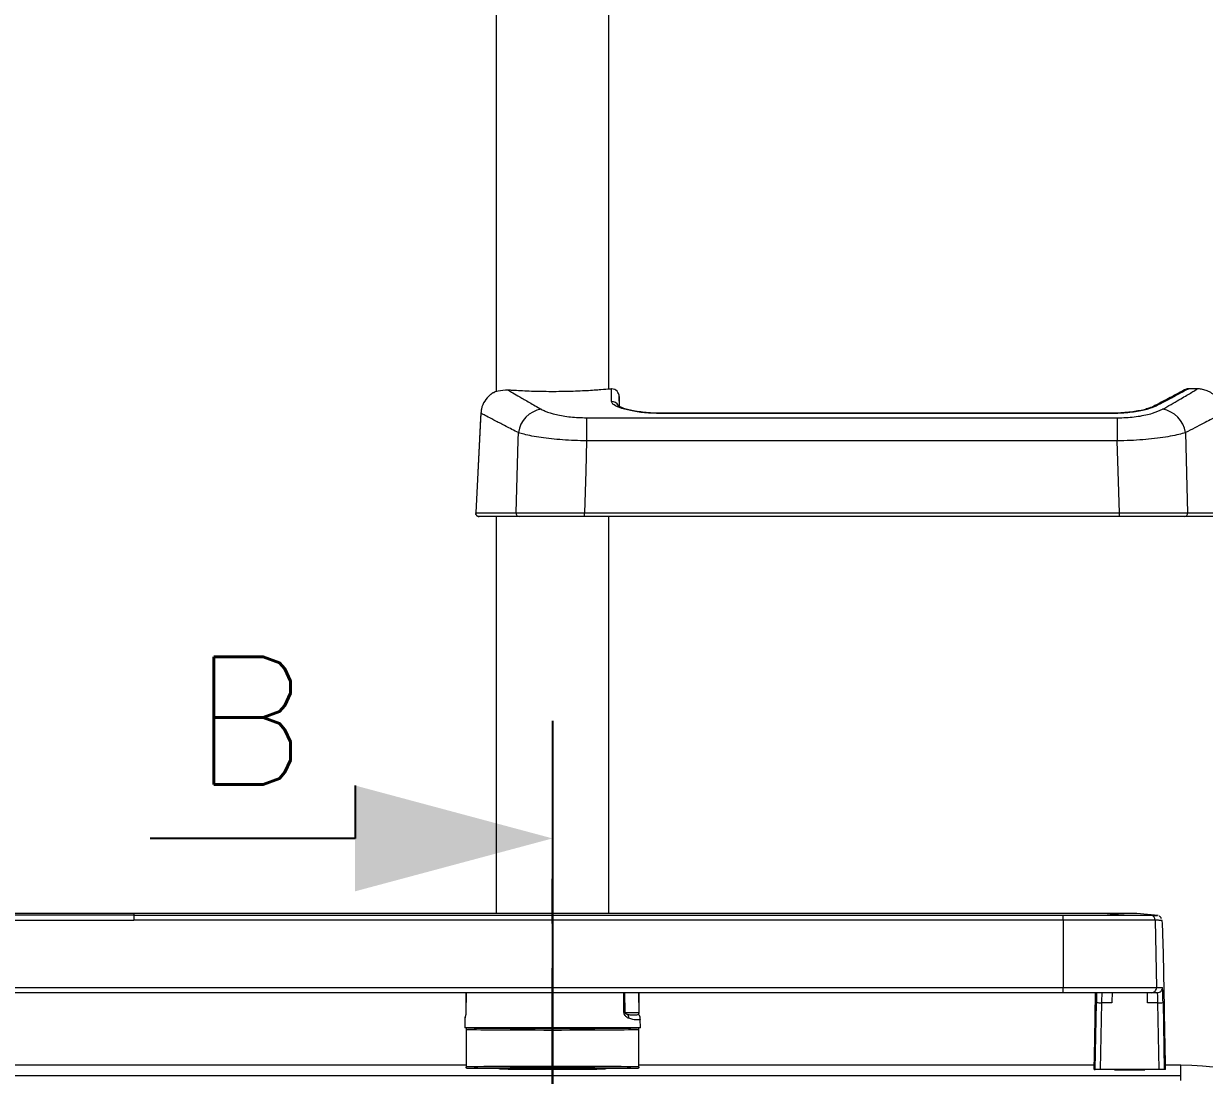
# Model space of a CAD drawing. Extents: x 3627 to 4221, y 1255 to 1675.
# Drawn here: x 3796.47 to 3842.7, y 1395.96 to 1437.13 of the extents above; entities that cross this region are included whole.
import ezdxf

# ---------------------------------------------------------------- set-up
doc = ezdxf.new("R2010")
doc.units = 0
doc.header["$LTSCALE"] = 7
doc.header["$MEASUREMENT"] = 0
doc.linetypes.add('CENTER', pattern=[2, 1.25, -0.25, 0.25, -0.25])
doc.linetypes.add('PHANTOM', pattern=[2.5, 1.25, -0.25, 0.25, -0.25, 0.25, -0.25])
doc.layers.get('0').update_dxf_attribs({"color": 2, "linetype": 'CONTINUOUS'})
for name, color, linetype in [('D', 2, 'CONTINUOUS'), ('DWG', 7, 'CONTINUOUS'), ('TXT', 4, 'CONTINUOUS')]:
    doc.layers.add(name, color=color, linetype=linetype)
doc.styles.add('GHS', font='romans', dxfattribs={"bigfont": 'ghs'})
doc.dimstyles.new('STANDARD$7', dxfattribs={"dimtxt": 3.5, "dimasz": 3, "dimexe": 1, "dimexo": 1, "dimgap": 1, "dimtad": 1, "dimdec": 4, "dimzin": 0, "dimdsep": 46, "dimtxsty": 'GHS', "dimcen": 1, "dimclrd": 256, "dimclre": 256, "dimclrt": 2, "dimadec": 4, "dimazin": 0, "dimtfac": 1, "dimtdec": 4, "dimtmove": 2, "dimatfit": 2, "dimfxl": 0, "dimtolj": 1, "dimtzin": 0, "dimlwd": -1, "dimlwe": -1, "dimarcsym": 0})

msp = doc.modelspace()

# ---------------------------------------------------------------- linework, layer by layer
at = {"color": 7, "linetype": 'Continuous', "lineweight": 15}
for p, q in [((3814.981, 1512.929), (3814.981, 1422.723)), ((3819.381, 1422.821), (3819.381, 1512.919)), ((3819.806, 1422.136), (3819.791, 1422.555)), ((3842.422, 1422.832), (3842.061, 1422.832)), ((3814.377, 1421.881), (3814.377, 1421.881)), ((3818.518, 1421.701), (3818.518, 1420.799)), ((3818.518, 1421.701), (3839.285, 1421.701)), ((3839.086, 1421.881), (3821.407, 1421.881)), ((3839.086, 1421.87), (3821.407, 1421.87)), ((3839.086, 1421.881), (3839.086, 1421.881)), ((3839.285, 1421.701), (3839.285, 1420.799)), ((3839.285, 1420.799), (3818.518, 1420.799)), ((3814.173, 1417.979), (3814.172, 1417.972)), ((3814.172, 1417.972), (3814.173, 1417.979)), ((3814.173, 1417.979), (3814.173, 1417.979)), ((3818.427, 1417.832), (3818.427, 1417.979)), ((3818.427, 1417.979), (3839.376, 1417.979)), ((3839.376, 1417.832), (3839.376, 1417.979)), ((3814.981, 1417.832), (3814.981, 1402.299)), ((3839.376, 1417.832), (3818.427, 1417.832)), ((3819.381, 1402.299), (3819.381, 1417.832)), ((3840.616, 1402.229), (3840.624, 1402.229)), ((3837.181, 1402.035), (3837.181, 1399.402)), ((3840.783, 1402.035), (3840.829, 1399.402)), ((3764.383, 1399.402), (3837.181, 1399.402)), ((3837.181, 1399.199), (3764.383, 1399.199)), ((3813.793, 1399.199), (3813.786, 1398.428)), ((3820.577, 1398.428), (3820.57, 1399.199)), ((3837.181, 1399.402), (3840.829, 1399.402)), ((3837.181, 1399.199), (3837.181, 1399.402)), ((3840.629, 1399.199), (3837.181, 1399.199)), ((3840.863, 1399.199), (3840.629, 1399.199)), ((3840.829, 1399.402), (3841.063, 1399.402)), ((3838.43, 1396.199), (3838.477, 1398.813)), ((3838.677, 1398.806), (3838.63, 1396.199)), ((3839.08, 1398.806), (3838.677, 1398.806)), ((3840.885, 1398.806), (3840.482, 1398.806)), ((3840.932, 1396.199), (3840.885, 1398.806)), ((3841.085, 1398.813), (3841.132, 1396.199)), ((3813.745, 1398.17), (3813.742, 1397.829)), ((3820.01, 1398.428), (3820.571, 1398.428)), ((3820.621, 1397.829), (3820.618, 1398.17)), ((3820.621, 1397.829), (3813.742, 1397.829)), ((3813.801, 1397.769), (3813.801, 1396.289)), ((3814.494, 1397.826), (3814.491, 1397.829)), ((3814.494, 1397.826), (3814.494, 1397.829)), ((3819.871, 1397.829), (3819.869, 1397.826)), ((3819.869, 1397.829), (3819.869, 1397.826)), ((3820.561, 1396.289), (3820.561, 1397.769)), ((3813.801, 1396.36), (3763.184, 1396.36)), ((3815.291, 1396.229), (3813.861, 1396.229)), ((3815.291, 1396.229), (3815.299, 1396.237)), ((3815.291, 1396.229), (3815.291, 1396.217)), ((3815.299, 1396.216), (3815.299, 1396.237)), ((3819.063, 1396.237), (3819.071, 1396.229)), ((3819.063, 1396.237), (3819.063, 1396.216)), ((3820.501, 1396.229), (3819.071, 1396.229)), ((3819.071, 1396.217), (3819.071, 1396.229)), ((3838.38, 1396.36), (3820.561, 1396.36)), ((3838.386, 1396.199), (3838.43, 1396.199)), ((3838.63, 1396.199), (3838.43, 1396.199)), ((3840.932, 1396.199), (3838.63, 1396.199)), ((3839.382, 1396.199), (3839.382, 1396.181)), ((3841.132, 1396.199), (3840.932, 1396.199)), ((3841.176, 1396.199), (3841.132, 1396.199)), ((3841.781, 1396.36), (3841.181, 1396.36)), ((3841.781, 1395.964), (3841.781, 1396.36)), ((3759.783, 1395.964), (3841.781, 1395.964)), ((3841.781, 1395.764), (3841.781, 1395.964))]:
    msp.add_line(p, q, dxfattribs=at)
at = {"color": 8, "linetype": 'Continuous', "lineweight": 15}
for p, q in [((3821.407, 1421.87), (3821.407, 1421.881)), ((3839.086, 1421.87), (3839.086, 1421.881)), ((3813.795, 1399.199), (3813.789, 1398.428)), ((3820.004, 1399.199), (3820.01, 1398.428)), ((3820.571, 1398.428), (3820.564, 1399.199))]:
    msp.add_line(p, q, dxfattribs=at)
at = {"color": 1, "linetype": 'CENTER', "lineweight": 30}
msp.add_line((3817.181, 1391.404), (3817.181, 1405.239), dxfattribs=at)
at = {"color": 7, "linetype": 'Continuous', "lineweight": 15, "flags": 128}
for points in [[(3814.853, 1422.678), (3814.876, 1422.689), (3814.892, 1422.692)], [(3814.377, 1421.881), (3814.337, 1421.121), (3814.173, 1417.979)], [(3814.377, 1421.881), (3814.337, 1421.121), (3814.173, 1417.979)], [(3814.377, 1421.881), (3814.367, 1421.682), (3814.325, 1420.883), (3814.173, 1417.979)], [(3815.754, 1417.979), (3815.836, 1420.825), (3815.844, 1421.12)], [(3818.518, 1420.799), (3818.48, 1419.608), (3818.427, 1417.979)], [(3839.376, 1417.979), (3839.323, 1419.608), (3839.285, 1420.799)], [(3841.959, 1421.12), (3842.019, 1419.005), (3842.049, 1417.979)], [(3800.782, 1402.229), (3800.382, 1402.229), (3798.782, 1402.229), (3792.382, 1402.23), (3764.383, 1402.229)], [(3800.782, 1402.229), (3801.182, 1402.229), (3802.782, 1402.229), (3809.182, 1402.23), (3837.181, 1402.229)], [(3837.181, 1402.035), (3837.181, 1402.07), (3837.181, 1402.103), (3837.181, 1402.134), (3837.181, 1402.162), (3837.181, 1402.186), (3837.181, 1402.206), (3837.181, 1402.22), (3837.181, 1402.229)], [(3840.624, 1402.229), (3840.735, 1402.227), (3840.865, 1402.224)], [(3764.383, 1402.035), (3774.083, 1402.036), (3800.782, 1402.036)], [(3837.181, 1402.035), (3827.481, 1402.036), (3800.782, 1402.036)], [(3838.431, 1399.199), (3838.398, 1397.37), (3838.378, 1396.199)], [(3813.755, 1398.242), (3813.752, 1398.221), (3813.75, 1398.199)]]:
    msp.add_lwpolyline(points, dxfattribs=at)
at = {"color": 8, "linetype": 'Continuous', "lineweight": 15, "flags": 128}
msp.add_lwpolyline([(3819.979, 1398.428), (3819.975, 1398.828), (3819.972, 1399.199)], dxfattribs=at)
at = {"color": 7, "linetype": 'Continuous', "lineweight": 15}
for centre, radius, start, end in [((3819.492, 1422.532), 0.3, 0.012, 87.8483), ((3842.071, 1422.532), 0.3, 91.8332, 118.7624), ((3816.907, 1420.977), 1.072, 98.9953, 172.3307), ((3840.896, 1420.977), 1.072, 7.6694, 81.0045), ((3815.887, 1417.966), 0.134, 174.1719, 266.3344), ((3841.915, 1417.966), 0.134, 273.666, 5.8283), ((3840.583, 1402.032), 0.2, 0.9959, 80.4624), ((3840.629, 1399.399), 0.2, 270.0057, 1.005), ((3840.863, 1399.399), 0.2, 270.0059, 1.0053), ((3838.681, 1401.807), 3.001, 266.0901, 269.9101), ((3840.881, 1401.806), 3.001, 270.0896, 273.9102), ((3813.79, 1398.636), 0.208, 268.9252, 269.5903), ((3819.995, 1394.812), 3.616, 89.7485, 90.2515), ((3819.985, 1398.224), 0.182, 352.0067, 44.2355), ((3820.573, 1398.636), 0.209, 270.4105, 271.074), ((3820.423, 1398.2), 0.189, 5.6891, 13.6338), ((3841.781, 1385.36), 11, 20.7537, 90)]:
    msp.add_arc(centre, radius, start, end, dxfattribs=at)
at = {"color": 8, "linetype": 'Continuous', "lineweight": 15}
for centre, radius, start, end in [((3819.493, 1422.037), 0.3, 27.5233, 90.2623), ((3840.795, 1421.92), 0.243, 83.7149, 118.0749), ((3820.421, 1398.199), 0.191, 13.731, 52.9973), ((3820.577, 1397.898), 0.53, 90.0467, 90.6246)]:
    msp.add_arc(centre, radius, start, end, dxfattribs=at)
at = {"color": 7, "linetype": 'Continuous', "lineweight": 15}
for centre, major_axis, ratio, start_param, end_param in [((3838.488, 1398.802), (0.01, 0.6), 0.019622, 0.849189, 1.553686), ((3838.688, 1398.799), (0.01, 0.4), 0.029422, 0.000771, 1.554114), ((3839.088, 1398.799), (0.007, 0.4), 0.019622, 0.000343, 1.553686), ((3840.474, 1398.799), (-0.007, 0.4), 0.019622, 4.7295, 6.282843), ((3840.874, 1398.799), (-0.01, 0.4), 0.029324, 4.729074, 6.282417), ((3841.074, 1398.802), (-0.01, 0.6), 0.019557, 4.729501, 6.282844), ((3817.181, 1397.769), (3.38, 0), 0.008572, 3.141593, 6.283185), ((3817.181, 1397.829), (3.32, 0), 0.008727, 3.141435, 6.283343), ((3817.181, 1397.829), (2.7, 0), 0.008727, 3.236852, 6.187926), ((3817.181, 1396.289), (3.38, 0), 0.008572, 0, 3.141593), ((3817.181, 1396.229), (3.32, 0), 0.008727, 6.283028, 9.424936), ((3817.181, 1396.229), (2.1, 0), 0.013091, 3.141593, 4.712389), ((3817.181, 1396.229), (2.1, 0), 0.008727, 0.459832, 2.681761), ((3817.181, 1396.229), (2.1, 0), 0.013091, 4.712389, 6.283185), ((3839.781, 1396.187), (0.597, 0), 0.013091, 2.304409, 4.712389), ((3839.781, 1396.187), (0.597, 0), 0.013091, 4.712389, 6.944651)]:
    msp.add_ellipse(centre, major_axis=major_axis, ratio=ratio, start_param=start_param, end_param=end_param, dxfattribs=at)
for points, knots in [([(3814.746, 1422.605), (3814.666, 1422.526), (3814.506, 1422.367), (3814.4, 1422.1), (3814.383, 1421.935), (3814.377, 1421.881)], [0, 0, 0, 0, 0.402783, 0.805566, 1, 1, 1, 1]), ([(3814.853, 1422.678), (3814.85, 1422.677), (3814.843, 1422.673), (3814.822, 1422.66), (3814.794, 1422.642), (3814.768, 1422.623), (3814.751, 1422.61), (3814.746, 1422.605)], [0, 0, 0, 0, 0.193339, 0.391978, 0.610991, 0.869871, 1, 1, 1, 1]), ([(3815.452, 1422.783), (3815.304, 1422.775), (3815.029, 1422.76), (3814.909, 1422.704), (3814.853, 1422.678)], [0, 0, 0, 0, 0.53756, 1, 1, 1, 1]), ([(3819.492, 1422.83), (3819.47, 1422.828), (3819.403, 1422.822), (3819.105, 1422.796), (3818.542, 1422.757), (3817.821, 1422.727), (3817.028, 1422.719), (3816.256, 1422.736), (3815.739, 1422.764), (3815.506, 1422.779), (3815.452, 1422.783)], [0, 0, 0, 0, 0.072049, 0.219127, 0.366592, 0.514344, 0.661749, 0.808722, 0.955951, 1, 1, 1, 1]), ([(3815.452, 1422.783), (3815.453, 1422.782), (3815.497, 1422.756), (3815.617, 1422.684), (3815.891, 1422.522), (3816.256, 1422.309), (3816.578, 1422.127), (3816.739, 1422.036)], [0, 0, 0, 0, 0.009155, 0.252713, 0.496284, 0.748132, 1, 1, 1, 1]), ([(3819.503, 1422.832), (3819.503, 1422.832), (3819.502, 1422.832), (3819.502, 1422.832), (3819.501, 1422.832), (3819.5, 1422.831), (3819.5, 1422.832), (3819.489, 1422.831), (3819.487, 1422.83)], [0, 0, 0, 0, 0.001794, 0.015661, 0.045403, 0.144502, 0.810793, 1, 1, 1, 1]), ([(3819.499, 1422.831), (3819.499, 1422.831), (3819.499, 1422.831), (3819.494, 1422.831), (3819.489, 1422.831)], [0, 0, 0, 0, 0.121602, 1, 1, 1, 1]), ([(3819.492, 1422.83), (3819.492, 1422.83), (3819.497, 1422.831), (3819.501, 1422.832), (3819.504, 1422.832), (3819.503, 1422.832), (3819.503, 1422.832)], [0, 0, 0, 0, 0.0354533, 0.7251195, 0.9999165, 1, 1, 1, 1]), ([(3819.492, 1422.337), (3819.492, 1422.457), (3819.492, 1422.699), (3819.492, 1422.811), (3819.492, 1422.827), (3819.492, 1422.83)], [0, 0, 0, 0, 0.441306, 0.885675, 1, 1, 1, 1]), ([(3841.924, 1422.794), (3841.923, 1422.793), (3841.919, 1422.791), (3841.87, 1422.764), (3841.761, 1422.703), (3841.595, 1422.614), (3841.375, 1422.496), (3841.097, 1422.349), (3840.862, 1422.228), (3840.709, 1422.149), (3840.682, 1422.135)], [0, 0, 0, 0, 0.075918, 0.221723, 0.368067, 0.516334, 0.666038, 0.816691, 0.967724, 1, 1, 1, 1]), ([(3843.428, 1421.88), (3843.422, 1421.946), (3843.41, 1422.091), (3843.322, 1422.309), (3843.183, 1422.508), (3843.007, 1422.66), (3842.823, 1422.76), (3842.643, 1422.814), (3842.509, 1422.834), (3842.437, 1422.83), (3842.422, 1422.83)], [0, 0, 0, 0, 0.12992, 0.284681, 0.452968, 0.60214, 0.736706, 0.859231, 0.970341, 1, 1, 1, 1]), ([(3821.407, 1421.87), (3821.196, 1421.876), (3820.774, 1421.888), (3820.209, 1421.976), (3819.774, 1422.099), (3819.529, 1422.228), (3819.503, 1422.305), (3819.492, 1422.337)], [0, 0, 0, 0, 0.207195, 0.414757, 0.627145, 0.845686, 1, 1, 1, 1]), ([(3820.924, 1421.9), (3820.825, 1421.909), (3820.623, 1421.927), (3820.349, 1421.972), (3820.109, 1422.026), (3819.918, 1422.085), (3819.802, 1422.134), (3819.749, 1422.17), (3819.751, 1422.168), (3819.752, 1422.167)], [0, 0, 0, 0, 0.160148, 0.327757, 0.495689, 0.662659, 0.822404, 0.942789, 1, 1, 1, 1]), ([(3819.791, 1422.532), (3819.791, 1422.533), (3819.791, 1422.536), (3819.791, 1422.437), (3819.792, 1422.252), (3819.792, 1422.183)], [0, 0, 0, 0, 0.199152, 0.698352, 1, 1, 1, 1]), ([(3840.822, 1422.162), (3840.712, 1422.116), (3840.494, 1422.024), (3839.95, 1421.918), (3839.453, 1421.874), (3839.161, 1421.871), (3839.086, 1421.87)], [0, 0, 0, 0, 0.301502, 0.60195, 0.896903, 1, 1, 1, 1]), ([(3840.68, 1422.136), (3840.664, 1422.127), (3840.62, 1422.105), (3840.488, 1422.057), (3840.293, 1422.004), (3840.042, 1421.954), (3839.802, 1421.919), (3839.642, 1421.907), (3839.588, 1421.903)], [0, 0, 0, 0, 0.104353, 0.284002, 0.479846, 0.685438, 0.893381, 1, 1, 1, 1]), ([(3815.844, 1421.12), (3815.676, 1421.204), (3815.341, 1421.374), (3814.948, 1421.579), (3814.646, 1421.738), (3814.443, 1421.846), (3814.399, 1421.87), (3814.377, 1421.881)], [0, 0, 0, 0, 0.196865, 0.393715, 0.597293, 0.800859, 1, 1, 1, 1]), ([(3816.739, 1422.036), (3816.787, 1422.011), (3816.934, 1421.936), (3817.303, 1421.822), (3817.874, 1421.721), (3818.304, 1421.708), (3818.518, 1421.701)], [0, 0, 0, 0, 0.141745, 0.4356, 0.718907, 1, 1, 1, 1]), ([(3821.407, 1421.883), (3821.358, 1421.883), (3821.2, 1421.882), (3821.035, 1421.889), (3820.929, 1421.9), (3820.924, 1421.9)], [0, 0, 0, 0, 0.302041, 0.969509, 1, 1, 1, 1]), ([(3839.588, 1421.903), (3839.538, 1421.899), (3839.383, 1421.886), (3839.209, 1421.879), (3839.093, 1421.882), (3839.086, 1421.882)], [0, 0, 0, 0, 0.31318, 0.959779, 1, 1, 1, 1]), ([(3839.285, 1421.701), (3839.345, 1421.702), (3839.629, 1421.704), (3840.137, 1421.751), (3840.713, 1421.874), (3840.946, 1421.981), (3841.064, 1422.036)], [0, 0, 0, 0, 0.079893, 0.374809, 0.685511, 1, 1, 1, 1]), ([(3818.518, 1420.799), (3818.358, 1420.802), (3818.038, 1420.808), (3817.571, 1420.836), (3817.131, 1420.876), (3816.726, 1420.927), (3816.368, 1420.987), (3816.065, 1421.053), (3815.916, 1421.098), (3815.844, 1421.12)], [0, 0, 0, 0, 0.143541, 0.287087, 0.429786, 0.5725, 0.717475, 0.862464, 1, 1, 1, 1]), ([(3841.959, 1421.12), (3841.877, 1421.095), (3841.713, 1421.046), (3841.376, 1420.976), (3840.979, 1420.913), (3840.533, 1420.861), (3840.054, 1420.824), (3839.634, 1420.804), (3839.375, 1420.8), (3839.285, 1420.799)], [0, 0, 0, 0, 0.153813, 0.30761, 0.462965, 0.618299, 0.768461, 0.918613, 1, 1, 1, 1]), ([(3814.172, 1417.972), (3814.173, 1417.96), (3814.175, 1417.936), (3814.19, 1417.9), (3814.219, 1417.864), (3814.262, 1417.838), (3814.297, 1417.832), (3814.313, 1417.832), (3814.314, 1417.832)], [0, 0, 0, 0, 0.163977, 0.318378, 0.519218, 0.774329, 0.99516, 1, 1, 1, 1]), ([(3814.313, 1417.832), (3814.313, 1417.832), (3814.297, 1417.832), (3814.262, 1417.838), (3814.219, 1417.864), (3814.19, 1417.9), (3814.175, 1417.936), (3814.173, 1417.96), (3814.172, 1417.972)], [0, 0, 0, 0, 0.00484, 0.225655, 0.48076, 0.681604, 0.836009, 1, 1, 1, 1]), ([(3814.173, 1417.979), (3814.216, 1417.979), (3814.274, 1417.979), (3814.53, 1417.979), (3814.82, 1417.979), (3815.25, 1417.979), (3815.6, 1417.979), (3815.754, 1417.979)], [0, 0, 0, 0, 0.310049, 0.414733, 0.625175, 0.835619, 1, 1, 1, 1]), ([(3815.754, 1417.979), (3815.797, 1417.979), (3815.92, 1417.98), (3816.18, 1417.98), (3816.546, 1417.981), (3816.968, 1417.981), (3817.43, 1417.98), (3817.922, 1417.98), (3818.259, 1417.98), (3818.427, 1417.979)], [0, 0, 0, 0, 0.081907, 0.234868, 0.387829, 0.540876, 0.693923, 0.846961, 1, 1, 1, 1]), ([(3839.376, 1417.979), (3839.466, 1417.979), (3839.724, 1417.98), (3840.146, 1417.98), (3840.624, 1417.981), (3841.066, 1417.981), (3841.459, 1417.98), (3841.798, 1417.98), (3841.965, 1417.98), (3842.049, 1417.979)], [0, 0, 0, 0, 0.081904, 0.234866, 0.387827, 0.540875, 0.693923, 0.846961, 1, 1, 1, 1]), ([(3815.879, 1417.832), (3815.721, 1417.832), (3815.405, 1417.832), (3815.024, 1417.832), (3814.716, 1417.832), (3814.427, 1417.832), (3814.358, 1417.832), (3814.314, 1417.832)], [0, 0, 0, 0, 0.171584, 0.343168, 0.518783, 0.694398, 1, 1, 1, 1]), ([(3818.427, 1417.832), (3818.266, 1417.832), (3817.945, 1417.832), (3817.477, 1417.832), (3817.036, 1417.832), (3816.634, 1417.832), (3816.285, 1417.832), (3816.037, 1417.832), (3815.92, 1417.832), (3815.879, 1417.832)], [0, 0, 0, 0, 0.15304, 0.306079, 0.459124, 0.612169, 0.76513, 0.918091, 1, 1, 1, 1]), ([(3841.924, 1417.832), (3841.844, 1417.832), (3841.685, 1417.832), (3841.362, 1417.832), (3840.987, 1417.832), (3840.565, 1417.832), (3840.11, 1417.832), (3839.708, 1417.832), (3839.462, 1417.832), (3839.376, 1417.832)], [0, 0, 0, 0, 0.153041, 0.30608, 0.459126, 0.612171, 0.765132, 0.918094, 1, 1, 1, 1]), ([(3843.492, 1417.832), (3843.485, 1417.832), (3843.47, 1417.832), (3843.322, 1417.832), (3843.093, 1417.832), (3842.789, 1417.832), (3842.408, 1417.832), (3842.085, 1417.832), (3841.924, 1417.832)], [0, 0, 0, 0, 0.167674, 0.350448, 0.510946, 0.671445, 0.835722, 1, 1, 1, 1]), ([(3800.782, 1402.299), (3799.623, 1402.299), (3797.23, 1402.299), (3793.681, 1402.299), (3790.217, 1402.299), (3786.994, 1402.299), (3784.028, 1402.299), (3781.316, 1402.299), (3778.855, 1402.299), (3776.627, 1402.299), (3774.547, 1402.299), (3772.56, 1402.299), (3770.6, 1402.299), (3768.686, 1402.299), (3766.806, 1402.299), (3765.412, 1402.299), (3764.493, 1402.299), (3764.037, 1402.299), (3763.585, 1402.299), (3763.156, 1402.299), (3762.773, 1402.298), (3762.462, 1402.298), (3762.257, 1402.295), (3762.173, 1402.292), (3762.179, 1402.289), (3762.181, 1402.288)], [0, 0, 0, 0, 0.087463, 0.180685, 0.26784, 0.348928, 0.423948, 0.491723, 0.553643, 0.609708, 0.659917, 0.71067, 0.759692, 0.807853, 0.855154, 0.901596, 0.913071, 0.924505, 0.93596, 0.947775, 0.959961, 0.972325, 0.984642, 0.996736, 1, 1, 1, 1]), ([(3839.731, 1402.299), (3839.724, 1402.299), (3839.709, 1402.299), (3839.552, 1402.299), (3839.341, 1402.299), (3839.068, 1402.299), (3838.649, 1402.299), (3838.053, 1402.299), (3837.296, 1402.299), (3836.581, 1402.299), (3835.891, 1402.299), (3835.224, 1402.299), (3834.573, 1402.299), (3833.755, 1402.299), (3832.698, 1402.299), (3831.339, 1402.299), (3829.774, 1402.299), (3828.002, 1402.299), (3826.02, 1402.299), (3823.837, 1402.299), (3821.453, 1402.299), (3818.869, 1402.299), (3815.898, 1402.299), (3812.516, 1402.299), (3808.696, 1402.299), (3804.754, 1402.299), (3802.085, 1402.299), (3800.782, 1402.299)], [0, 0, 0, 0, 0.009163, 0.020179, 0.031054, 0.041764, 0.052299, 0.072754, 0.091165, 0.108954, 0.126145, 0.142741, 0.15874, 0.174794, 0.203811, 0.237656, 0.276331, 0.320668, 0.37001, 0.424355, 0.483703, 0.548053, 0.617404, 0.70556, 0.800661, 0.902708, 1, 1, 1, 1]), ([(3800.782, 1402.293), (3800.782, 1402.293), (3800.782, 1402.294), (3800.782, 1402.253), (3800.782, 1402.229)], [0, 0, 0, 0, 0.422798, 1, 1, 1, 1]), ([(3800.782, 1402.229), (3800.782, 1402.223), (3800.782, 1402.212), (3800.782, 1402.168), (3800.782, 1402.108), (3800.782, 1402.061), (3800.782, 1402.036)], [0, 0, 0, 0, 0.243516, 0.487036, 0.730549, 1, 1, 1, 1]), ([(3837.181, 1402.229), (3837.394, 1402.229), (3837.821, 1402.229), (3838.42, 1402.229), (3838.96, 1402.229), (3839.432, 1402.229), (3839.839, 1402.229), (3840.17, 1402.229), (3840.415, 1402.229), (3840.576, 1402.229), (3840.603, 1402.229), (3840.616, 1402.229)], [0, 0, 0, 0, 0.1201593, 0.2403182, 0.3490602, 0.4578026, 0.5665473, 0.6752921, 0.7824979, 0.8912488, 1, 1, 1, 1]), ([(3840.892, 1402.221), (3840.522, 1402.261), (3839.859, 1402.334), (3839.195, 1402.267), (3838.902, 1402.237)], [0, 0, 0, 0, 0.558525, 1, 1, 1, 1]), ([(3840.783, 1402.035), (3840.769, 1402.035), (3840.742, 1402.035), (3840.573, 1402.035), (3840.316, 1402.035), (3839.97, 1402.035), (3839.545, 1402.035), (3839.049, 1402.035), (3838.487, 1402.035), (3837.856, 1402.035), (3837.409, 1402.035), (3837.181, 1402.035)], [0, 0, 0, 0, 0.107195, 0.217498, 0.324693, 0.431887, 0.542189, 0.649383, 0.759685, 0.877743, 1, 1, 1, 1]), ([(3841.184, 1396.199), (3841.163, 1397.376), (3841.138, 1398.74), (3841.112, 1400.295), (3841.099, 1400.875), (3841.084, 1401.401), (3841.07, 1401.747), (3841.057, 1401.973), (3841.048, 1402.032), (3840.998, 1402.008), (3840.91, 1402.041), (3840.823, 1402.037), (3840.783, 1402.035)], [0, 0, 0, 0, 0.1743265, 0.2019804, 0.230131, 0.2603908, 0.2906507, 0.3080022, 0.3384554, 0.3446219, 0.6938335, 1, 1, 1, 1]), ([(3841.024, 1402.097), (3841.02, 1402.109), (3841.01, 1402.139), (3840.961, 1402.178), (3840.931, 1402.202)], [0, 0, 0, 0, 0.395132, 1, 1, 1, 1]), ([(3813.75, 1398.199), (3813.747, 1398.189), (3813.743, 1398.176), (3813.747, 1398.171), (3813.748, 1398.17)], [0, 0, 0, 0, 0.730287, 1, 1, 1, 1]), ([(3813.756, 1398.242), (3813.752, 1398.232), (3813.747, 1398.218), (3813.748, 1398.184), (3813.748, 1398.172)], [0, 0, 0, 0, 0.625327, 1, 1, 1, 1]), ([(3813.789, 1398.428), (3813.788, 1398.414), (3813.787, 1398.383), (3813.782, 1398.332), (3813.77, 1398.269), (3813.758, 1398.226), (3813.752, 1398.206), (3813.75, 1398.199)], [0, 0, 0, 0, 0.095181, 0.212984, 0.403891, 0.793257, 1, 1, 1, 1]), ([(3820.166, 1398.199), (3820.151, 1398.206), (3820.108, 1398.226), (3820.049, 1398.269), (3820.003, 1398.332), (3819.982, 1398.383), (3819.98, 1398.414), (3819.979, 1398.428)], [0, 0, 0, 0, 0.206743, 0.596109, 0.787016, 0.904819, 1, 1, 1, 1]), ([(3820.01, 1398.428), (3820.011, 1398.426), (3820.011, 1398.422), (3820.012, 1398.415), (3820.018, 1398.403), (3820.044, 1398.374), (3820.079, 1398.362), (3820.108, 1398.354), (3820.116, 1398.352)], [0, 0, 0, 0, 0.015623, 0.035671, 0.072052, 0.192802, 0.759423, 1, 1, 1, 1]), ([(3820.116, 1398.352), (3820.118, 1398.351), (3820.152, 1398.343), (3820.245, 1398.331), (3820.392, 1398.331), (3820.489, 1398.328), (3820.531, 1398.349), (3820.536, 1398.352)], [0, 0, 0, 0, 0.0075507, 0.172783, 0.5000419, 0.9312839, 1, 1, 1, 1]), ([(3820.536, 1398.352), (3820.54, 1398.354), (3820.549, 1398.36), (3820.56, 1398.373), (3820.568, 1398.394), (3820.57, 1398.409), (3820.571, 1398.419), (3820.571, 1398.424), (3820.571, 1398.427), (3820.571, 1398.428)], [0, 0, 0, 0, 0.245195, 0.682198, 0.86559, 0.951714, 0.972323, 0.989684, 1, 1, 1, 1]), ([(3820.615, 1398.171), (3820.616, 1398.177), (3820.619, 1398.212), (3820.613, 1398.23), (3820.607, 1398.244)], [0, 0, 0, 0, 0.163358, 1, 1, 1, 1]), ([(3813.861, 1397.829), (3813.855, 1397.828), (3813.841, 1397.827), (3813.823, 1397.816), (3813.809, 1397.801), (3813.803, 1397.786), (3813.802, 1397.775), (3813.801, 1397.77), (3813.801, 1397.769)], [0, 0, 0, 0, 0.21464, 0.429284, 0.643929, 0.858582, 0.943568, 1, 1, 1, 1]), ([(3820.561, 1397.769), (3820.561, 1397.77), (3820.561, 1397.775), (3820.559, 1397.786), (3820.553, 1397.801), (3820.54, 1397.816), (3820.522, 1397.827), (3820.508, 1397.828), (3820.501, 1397.829)], [0, 0, 0, 0, 0.056432, 0.141419, 0.356073, 0.570715, 0.785364, 1, 1, 1, 1]), ([(3813.861, 1396.229), (3813.855, 1396.229), (3813.841, 1396.231), (3813.823, 1396.241), (3813.809, 1396.256), (3813.803, 1396.271), (3813.802, 1396.283), (3813.801, 1396.287), (3813.801, 1396.289)], [0, 0, 0, 0, 0.21464, 0.429275, 0.643924, 0.858567, 0.943569, 1, 1, 1, 1]), ([(3820.561, 1396.289), (3820.561, 1396.287), (3820.561, 1396.283), (3820.559, 1396.271), (3820.553, 1396.256), (3820.54, 1396.241), (3820.522, 1396.231), (3820.508, 1396.229), (3820.501, 1396.229)], [0, 0, 0, 0, 0.056431, 0.141433, 0.356078, 0.570724, 0.785363, 1, 1, 1, 1]), ([(3840.131, 1396.181), (3840.127, 1396.182), (3840.108, 1396.187), (3840.065, 1396.192), (3840.021, 1396.198), (3840.011, 1396.199)], [0, 0, 0, 0, 0.151939, 0.818759, 1, 1, 1, 1])]:
    msp.add_open_spline(points, degree=3, knots=knots, dxfattribs=at)
at = {"color": 8, "linetype": 'Continuous', "lineweight": 15}
for points, knots in [([(3842.061, 1422.826), (3842.063, 1422.828), (3842.071, 1422.832), (3841.995, 1422.79), (3841.806, 1422.686), (3841.451, 1422.492), (3841.033, 1422.272), (3840.822, 1422.162)], [0, 0, 0, 0, 0.0781742, 0.2601733, 0.4421777, 0.7187124, 1, 1, 1, 1]), ([(3841.064, 1422.036), (3841.292, 1422.165), (3841.751, 1422.426), (3842.135, 1422.654), (3842.34, 1422.776), (3842.427, 1422.829), (3842.423, 1422.826), (3842.422, 1422.826)], [0, 0, 0, 0, 0.2769, 0.558659, 0.728243, 0.897821, 1, 1, 1, 1]), ([(3843.42, 1421.878), (3843.422, 1421.879), (3843.427, 1421.882), (3843.336, 1421.833), (3843.115, 1421.716), (3842.701, 1421.496), (3842.208, 1421.246), (3841.959, 1421.12)], [0, 0, 0, 0, 0.09158, 0.266293, 0.441011, 0.717924, 1, 1, 1, 1]), ([(3842.049, 1417.979), (3842.26, 1417.979), (3842.682, 1417.979), (3843.142, 1417.979), (3843.469, 1417.979), (3843.632, 1417.979), (3843.616, 1417.979), (3843.611, 1417.979)], [0, 0, 0, 0, 0.216338, 0.433233, 0.649566, 0.889543, 1, 1, 1, 1]), ([(3820.615, 1398.17), (3820.613, 1398.159), (3820.607, 1398.135), (3820.521, 1398.138), (3820.374, 1398.132), (3820.22, 1398.181), (3820.166, 1398.199)], [0, 0, 0, 0, 0.206195, 0.446449, 0.80512, 1, 1, 1, 1])]:
    msp.add_open_spline(points, degree=3, knots=knots, dxfattribs=at)
at = {"layer": 'DWG'}
for p, q in [((3809.454, 1407.309), (3809.454, 1405.239)), ((3809.454, 1405.239), (3801.429, 1405.239))]:
    msp.add_line(p, q, dxfattribs=at)
at = {"layer": 'DWG', "linetype": 'PHANTOM'}
msp.add_solid([(3817.181, 1405.239), (3809.454, 1407.309), (3809.454, 1403.168)], dxfattribs=at)
at = {"layer": 'TXT', "color": 4}
msp.add_lwpolyline([(3817.181, 1409.841), (3817.181, 1399.359)], dxfattribs=at)

# ---------------------------------------------------------------- texts
at = {"layer": 'DWG', "color": 7, "linetype": 'Continuous', "style": 'GHS'}
msp.add_text('B', height=5, dxfattribs=at).set_placement((3803.06, 1407.349))

# ---------------------------------------------------------------- leaders
at = {"layer": 'D'}
msp.add_leader([(3772.337, 1438.082), (3798.869, 1389.413)], dimstyle='STANDARD$7', override={"dimasz": 3.5, "dimexe": 2, "dimtad": 0, "dimzin": 8, "dimcen": 5, "dimclrt": 256, "dimazin": 2, "dimtp": 0.1, "dimtm": 1e-09, "dimtix": 1}, dxfattribs=at)

doc.saveas('drawing.dxf')
